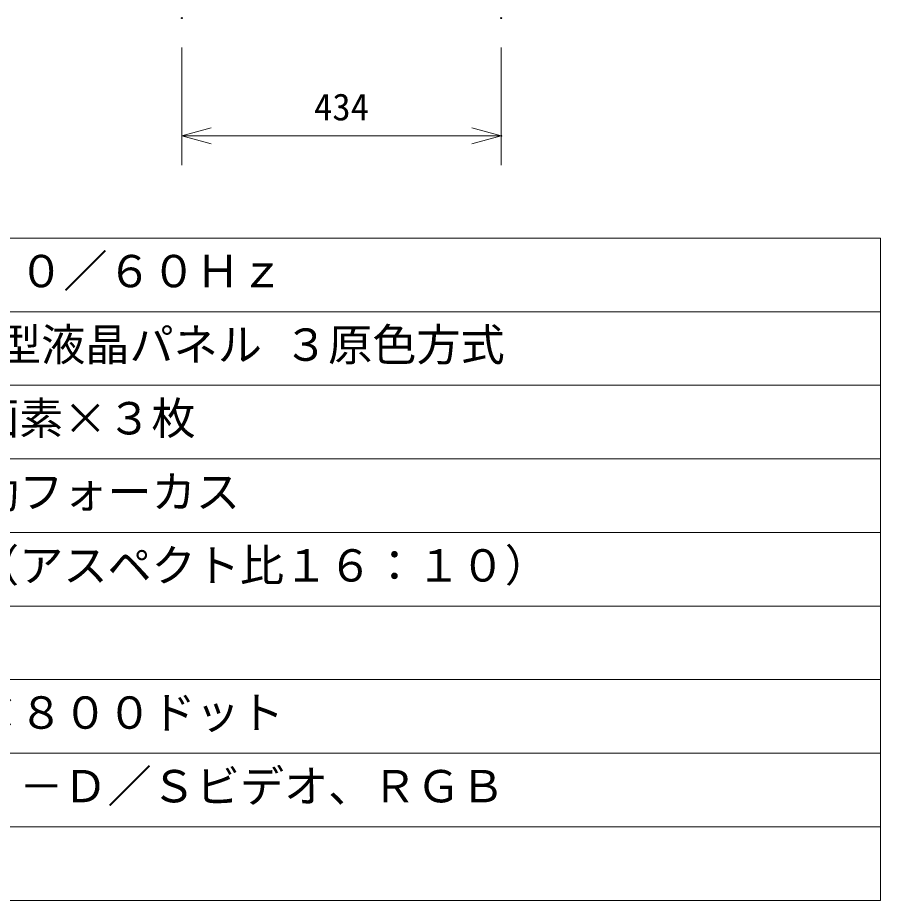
# Model space of a CAD drawing. Units: millimetres, scale not verified. Extents: x -63 to 62, y -56 to 57.
# Drawn here: x 3.9 to 62.5, y -56.5 to 3.5 of the extents above; entities that cross this region are included whole.
import ezdxf
from ezdxf.enums import TextEntityAlignment as Align

# ---------------------------------------------------------------- set-up
doc = ezdxf.new("R2010")
doc.units = ezdxf.units.MM
doc.header["$LTSCALE"] = 0.125
doc.header["$PDMODE"] = 32
doc.header["$PDSIZE"] = 0.0625
for name, color, linetype, lineweight in [('0-0_0', 7, 'Continuous', 18), ('0-2_WAKU', 1, 'Continuous', 18), ('0-5_SUNPO', 7, 'Continuous', 18)]:
    doc.layers.add(name, color=color, linetype=linetype, lineweight=lineweight)
doc.layers.add('0-1_DEFPOINTS', color=7, linetype='Continuous')
doc.layers.add('0-3_MOJI1', color=7, linetype='Continuous')
doc.styles.add('ＭＳ ゴシック', font='')
doc.styles.get('ＭＳ ゴシック').set_extended_font_data('MS Gothic')

# ---------------------------------------------------------------- blocks, each defined once
blk = doc.blocks.new('_OPEN30')
at = {"layer": '0-0_0'}
blk.add_line((0, 0), (-1, 0), dxfattribs=at)
blk.add_lwpolyline([(-1, 0.26795), (0, 0), (-1, -0.26795)], dxfattribs=at)
blk = doc.blocks.new('D5')
at = {"layer": '0-1_DEFPOINTS'}
for p in [(11.0467, 5.7404), (32.7467, 5.7404), (32.7467, -2.2596)]:
    blk.add_point(p, dxfattribs=at)
at = {"layer": '0-5_SUNPO'}
for p, q in [((11.0467, 3.7404), (11.0467, -4.2596)), ((32.7467, 3.7404), (32.7467, -4.2596)), ((13.0467, -2.2596), (30.7467, -2.2596))]:
    blk.add_line(p, q, dxfattribs=at)
at = {"layer": '0-5_SUNPO', "xscale": 2, "yscale": 2, "rotation": 180}
blk.add_blockref('_OPEN30', (11.0467, -2.2596), dxfattribs=at)
at = {"layer": '0-5_SUNPO', "xscale": 2, "yscale": 2}
blk.add_blockref('_OPEN30', (32.7467, -2.2596), dxfattribs=at)
at = {"layer": '0-5_SUNPO', "style": 'ＭＳ ゴシック'}
blk.add_text('434', height=1.833, dxfattribs=at).set_placement((20.0217, -1.7596), align=Align.BOTTOM_LEFT)

msp = doc.modelspace()

# ---------------------------------------------------------------- linework, layer by layer
at = {"layer": '0-2_WAKU', "color": 4}
for p, q in [((62.4971, -11.4843), (-62.5029, -11.4843)), ((62.4971, -56.4843), (62.4971, -11.4843)), ((-62.5029, -56.4843), (62.4971, -56.4843))]:
    msp.add_line(p, q, dxfattribs=at)
at = {"layer": '0-2_WAKU'}
for p, q in [((-62.5029, -16.4843), (62.4971, -16.4843)), ((-62.5029, -21.4843), (62.4971, -21.4843)), ((-62.5029, -26.4843), (62.4971, -26.4843)), ((-62.5029, -31.4843), (62.4971, -31.4843)), ((-62.5029, -36.4843), (62.4971, -36.4843)), ((-62.5029, -41.4843), (62.4971, -41.4843)), ((-62.5029, -46.4843), (62.4971, -46.4843)), ((-62.5029, -51.4843), (62.4971, -51.4843))]:
    msp.add_line(p, q, dxfattribs=at)

# ---------------------------------------------------------------- block references
at = {"layer": '0-5_SUNPO'}
msp.add_blockref('D5', (4.0012, -2.2771), dxfattribs=at)

# ---------------------------------------------------------------- texts
at = {"layer": '0-3_MOJI1', "style": 'ＭＳ ゴシック'}
for s, p in [('ＡＣ１００Ｖ\u3000５０／６０Ｈｚ', (-20.0029, -15.4843)), ('０．７５型 透過型液晶パネル ３原色方式', (-20.0029, -20.4843)), ('１０２４０００画素×３枚', (-20.0029, -25.4843)), ('電動ズーム・電動フォーカス', (-20.0029, -30.4843)), ('４０～４００型（アスペクト比１６：１０）', (-20.0029, -35.4843)), ('１２８０ドット×８００ドット', (-20.0029, -45.4843)), ('ＨＤＭＩ／ＤＶＩ－Ｄ／Ｓビデオ、ＲＧＢ', (-20.0029, -50.4843))]:
    msp.add_text(s, height=2.199, dxfattribs=at).set_placement(p, align=Align.BOTTOM_LEFT)

doc.saveas('drawing.dxf')
